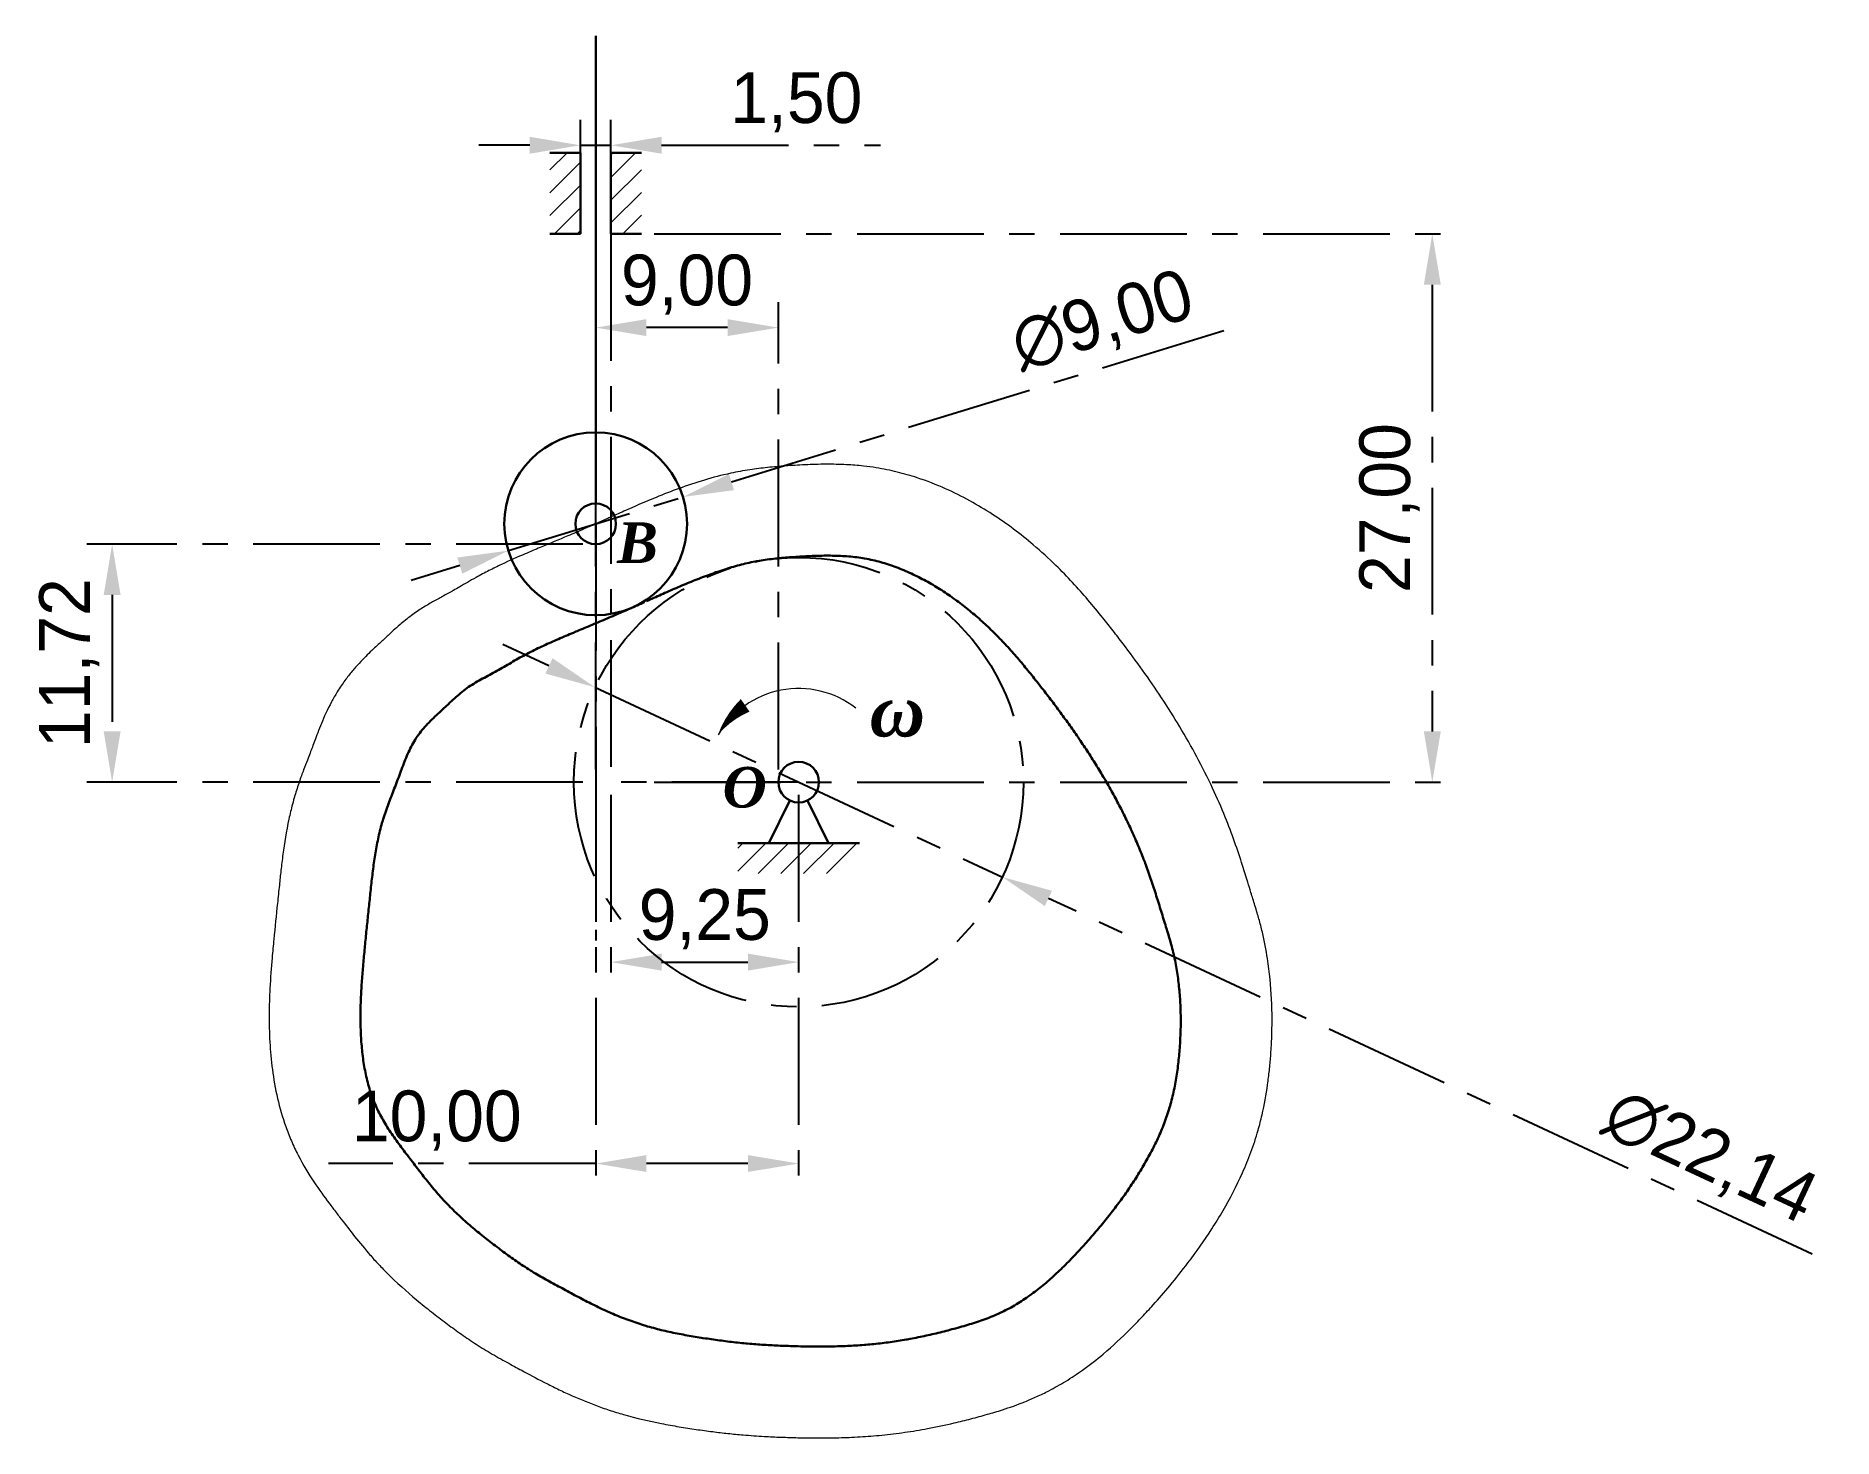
# Model space of a CAD drawing. Header units: millimetres. Extents: x 20.9 to 109.5, y 31.2 to 100.2.
import ezdxf

# ---------------------------------------------------------------- set-up
doc = ezdxf.new("R2010")
doc.units = ezdxf.units.MM
doc.header["$LTSCALE"] = 5
doc.linetypes.add('CENTER', pattern=[2, 1.25, -0.25, 0.25, -0.25])
doc.layers.add('btl', color=7, linetype='Continuous', lineweight=30)
doc.layers.add('ccenter', color=1, linetype='CENTER')
doc.styles.get("Standard").update_dxf_attribs({"font": 'greekc.shx'})
doc.styles.add('样式 1', font='timesbi.ttf')
doc.dimstyles.new('ISO-25', dxfattribs={"dimtxt": 2.5, "dimasz": 2.5, "dimexe": 1.25, "dimexo": 0.625, "dimtad": 1, "dimtxsty": 'Standard', "dimcen": 2.5, "dimadec": 0, "dimazin": 0, "dimtfac": 1, "dimtmove": 0, "dimatfit": 3, "dimfxl": 1, "dimarcsym": 0})

# ---------------------------------------------------------------- blocks, each defined once
blk = doc.blocks.new('*D1')
at = {"layer": 'ccenter', "color": 0, "lineweight": -2, "transparency": 16777216}
for p, q in [((48.5, 62.875), (48.5, 43.467)), ((58.5, 62.875), (58.5, 43.467)), ((48.5, 44.717), (35.345, 44.717)), ((56, 44.717), (51, 44.717))]:
    blk.add_line(p, q, dxfattribs=at)
at = {"layer": 'ccenter', "color": 0, "transparency": 16777216}
for points in [[(51, 45.134), (51, 44.301), (48.5, 44.717)], [(56, 45.134), (56, 44.301), (58.5, 44.717)]]:
    blk.add_solid(points, dxfattribs=at)
at = {"layer": 'Defpoints', "color": 0, "transparency": 16777216}
for p in [(48.5, 63.5), (58.5, 63.5), (48.5, 44.717)]:
    blk.add_point(p, dxfattribs=at)
at = {"layer": 'ccenter', "color": 0, "transparency": 16777216, "insert": (40.673, 46.831), "char_height": 2.5, "attachment_point": 5}
blk.add_mtext('10,00', dxfattribs=at)
blk = doc.blocks.new('*D2')
at = {"layer": 'ccenter', "color": 0, "lineweight": -2, "transparency": 16777216}
for p, q in [((48.5, 64.125), (48.5, 87.136)), ((57.5, 64.125), (57.5, 87.136)), ((55, 85.886), (51, 85.886))]:
    blk.add_line(p, q, dxfattribs=at)
at = {"layer": 'ccenter', "color": 0, "transparency": 16777216}
for points in [[(51, 86.303), (51, 85.47), (48.5, 85.886)], [(55, 86.303), (55, 85.47), (57.5, 85.886)]]:
    blk.add_solid(points, dxfattribs=at)
at = {"layer": 'Defpoints', "color": 0, "transparency": 16777216}
for p in [(48.5, 85.886), (48.5, 63.5), (57.5, 63.5)]:
    blk.add_point(p, dxfattribs=at)
at = {"layer": 'ccenter', "color": 0, "transparency": 16777216, "insert": (53, 87.999), "char_height": 2.5, "attachment_point": 5}
blk.add_mtext('9,00', dxfattribs=at)
blk = doc.blocks.new('*D3')
at = {"layer": 'ccenter', "color": 0, "lineweight": -2, "transparency": 16777216}
for p, q in [((47.75, 91.125), (47.75, 96.116)), ((49.25, 91.125), (49.25, 96.116)), ((45.25, 94.866), (42.75, 94.866)), ((47.75, 94.866), (49.25, 94.866)), ((51.75, 94.866), (62.524, 94.866))]:
    blk.add_line(p, q, dxfattribs=at)
at = {"layer": 'ccenter', "color": 0, "transparency": 16777216}
for points in [[(45.25, 95.283), (45.25, 94.45), (47.75, 94.866)], [(51.75, 95.283), (51.75, 94.45), (49.25, 94.866)]]:
    blk.add_solid(points, dxfattribs=at)
at = {"layer": 'Defpoints', "color": 0, "transparency": 16777216}
for p in [(49.25, 94.866), (47.75, 90.5), (49.25, 90.5)]:
    blk.add_point(p, dxfattribs=at)
at = {"layer": 'ccenter', "color": 0, "transparency": 16777216, "insert": (58.387, 96.979), "char_height": 2.5, "attachment_point": 5}
blk.add_mtext('1,50', dxfattribs=at)
blk = doc.blocks.new('*D4')
at = {"layer": 'ccenter', "color": 0, "lineweight": -2, "transparency": 16777216}
for p, q in [((47.875, 75.223), (23.43, 75.223)), ((24.68, 72.723), (24.68, 66)), ((47.875, 63.5), (23.43, 63.5))]:
    blk.add_line(p, q, dxfattribs=at)
at = {"layer": 'ccenter', "color": 0, "transparency": 16777216}
for points in [[(24.263, 72.723), (25.097, 72.723), (24.68, 75.223)], [(24.263, 66), (25.097, 66), (24.68, 63.5)]]:
    blk.add_solid(points, dxfattribs=at)
at = {"layer": 'Defpoints', "color": 0, "transparency": 16777216}
for p in [(48.5, 75.223), (24.68, 63.5), (48.5, 63.5)]:
    blk.add_point(p, dxfattribs=at)
at = {"layer": 'ccenter', "color": 0, "transparency": 16777216, "insert": (22.567, 69.361), "char_height": 2.5, "attachment_point": 5, "rotation": 90}
blk.add_mtext('11,72', dxfattribs=at)
blk = doc.blocks.new('*D5')
at = {"layer": 'ccenter', "color": 0, "lineweight": -2, "transparency": 16777216}
for p, q in [((51.375, 90.5), (90.965, 90.5)), ((89.715, 88), (89.715, 66)), ((51.375, 63.5), (90.965, 63.5))]:
    blk.add_line(p, q, dxfattribs=at)
at = {"layer": 'ccenter', "color": 0, "transparency": 16777216}
for points in [[(89.299, 88), (90.132, 88), (89.715, 90.5)], [(89.299, 66), (90.132, 66), (89.715, 63.5)]]:
    blk.add_solid(points, dxfattribs=at)
at = {"layer": 'Defpoints', "color": 0, "transparency": 16777216}
for p in [(50.75, 90.5), (50.75, 63.5), (89.715, 63.5)]:
    blk.add_point(p, dxfattribs=at)
at = {"layer": 'ccenter', "color": 0, "transparency": 16777216, "insert": (87.602, 77), "char_height": 2.5, "attachment_point": 5, "rotation": 90}
blk.add_mtext('27,00', dxfattribs=at)
blk = doc.blocks.new('*D6')
at = {"layer": 'ccenter', "color": 0, "lineweight": -2, "transparency": 16777216}
for p, q in [((49.25, 62.875), (49.25, 53.386)), ((58.5, 62.875), (58.5, 53.386)), ((51.75, 54.636), (56, 54.636))]:
    blk.add_line(p, q, dxfattribs=at)
at = {"layer": 'ccenter', "color": 0, "transparency": 16777216}
for points in [[(51.75, 55.053), (51.75, 54.219), (49.25, 54.636)], [(56, 55.053), (56, 54.219), (58.5, 54.636)]]:
    blk.add_solid(points, dxfattribs=at)
at = {"layer": 'Defpoints', "color": 0, "transparency": 16777216}
for p in [(49.25, 63.5), (58.5, 63.5), (58.5, 54.636)]:
    blk.add_point(p, dxfattribs=at)
at = {"layer": 'ccenter', "color": 0, "transparency": 16777216, "insert": (53.875, 56.749), "char_height": 2.5, "attachment_point": 5}
blk.add_mtext('9,25', dxfattribs=at)
blk = doc.blocks.new('*D7')
at = {"layer": 'ccenter', "color": 0, "lineweight": -2, "transparency": 16777216}
for p, q in [((79.438, 85.733), (55.191, 78.28)), ((44.199, 74.901), (52.801, 77.545)), ((41.809, 74.166), (39.419, 73.431))]:
    blk.add_line(p, q, dxfattribs=at)
at = {"layer": 'ccenter', "color": 0, "transparency": 16777216}
for points in [[(55.069, 78.678), (55.313, 77.881), (52.801, 77.545)], [(41.687, 74.564), (41.931, 73.768), (44.199, 74.901)]]:
    blk.add_solid(points, dxfattribs=at)
at = {"layer": 'Defpoints', "color": 0, "transparency": 16777216}
for p in [(52.801, 77.545), (44.199, 74.901)]:
    blk.add_point(p, dxfattribs=at)
at = {"layer": 'ccenter', "color": 0, "transparency": 16777216, "insert": (73.497, 86.117), "char_height": 2.5, "attachment_point": 5, "rotation": 17.0873}
blk.add_mtext('∅9,00', dxfattribs=at)
blk = doc.blocks.new('*D9')
at = {"layer": 'ccenter', "color": 0, "lineweight": -2, "transparency": 16777216}
for p, q in [((46.198, 69.227), (43.932, 70.282)), ((48.465, 68.172), (68.535, 58.828)), ((108.428, 40.258), (70.802, 57.773))]:
    blk.add_line(p, q, dxfattribs=at)
at = {"layer": 'ccenter', "color": 0, "transparency": 16777216}
for points in [[(46.374, 69.604), (46.022, 68.849), (48.465, 68.172)], [(70.978, 58.151), (70.626, 57.396), (68.535, 58.828)]]:
    blk.add_solid(points, dxfattribs=at)
at = {"layer": 'Defpoints', "color": 0, "transparency": 16777216}
for p in [(48.465, 68.172), (68.535, 58.828)]:
    blk.add_point(p, dxfattribs=at)
at = {"layer": 'ccenter', "color": 0, "transparency": 16777216, "insert": (103.357, 44.949), "char_height": 2.5, "attachment_point": 5, "rotation": 335.03737}
blk.add_mtext('∅22,14', dxfattribs=at)

msp = doc.modelspace()

# ---------------------------------------------------------------- linework, layer by layer
at = {"layer": 'btl'}
for p, q in [((48.5, 77.223), (48.5, 100.25)), ((47.75, 94.5), (46.25, 94.5)), ((47.75, 94.5), (47.75, 90.5)), ((49.25, 94.5), (49.25, 90.5)), ((49.25, 94.5), (50.75, 94.5)), ((47.75, 90.5), (46.25, 90.5)), ((49.25, 90.5), (50.75, 90.5)), ((58.06, 62.602), (57.032, 60.5)), ((58.94, 62.602), (59.968, 60.5)), ((55.5, 60.5), (61.5, 60.5))]:
    msp.add_line(p, q, dxfattribs=at)
at = {"layer": 'btl', "linetype": 'Continuous', "lineweight": 0}
for p, q in [((55.5, 60.245), (55.755, 60.5)), ((55.5, 59.123), (56.877, 60.5)), ((56.5, 59), (58, 60.5)), ((57.623, 59), (59.123, 60.5)), ((58.745, 59), (60.245, 60.5)), ((59.868, 59), (61.368, 60.5))]:
    msp.add_line(p, q, dxfattribs=at)
for points in [[(46.25, 93.651), (47.099, 94.5)], [(46.25, 92.529), (47.75, 94.029)], [(49.25, 94.406), (49.344, 94.5)], [(49.25, 93.284), (50.466, 94.5)], [(49.25, 92.161), (50.75, 93.661)], [(46.25, 91.406), (47.75, 92.906)], [(49.25, 91.039), (50.75, 92.539)], [(46.466, 90.5), (47.75, 91.784)], [(49.834, 90.5), (50.75, 91.416)], [(47.589, 90.5), (47.75, 90.661)]]:
    msp.add_lwpolyline(points, dxfattribs=at)
at = {"layer": 'btl'}
msp.add_lwpolyline([(50.998, 72.41), (51.09, 72.451), (51.181, 72.492), (51.273, 72.534), (51.364, 72.575), (51.456, 72.616), (51.547, 72.657), (51.639, 72.698), (51.731, 72.738), (51.822, 72.779), (51.914, 72.82), (52.006, 72.86), (52.098, 72.9), (52.19, 72.941), (52.282, 72.981), (52.374, 73.021), (52.466, 73.06), (52.558, 73.1), (52.65, 73.139), (52.743, 73.178), (52.835, 73.217), (52.928, 73.256), (53.02, 73.294), (53.113, 73.333), (53.206, 73.371), (53.299, 73.408), (53.392, 73.446), (53.486, 73.483), (53.579, 73.519), (53.673, 73.556), (53.767, 73.592), (53.86, 73.627), (53.955, 73.663), (54.058, 73.701), (54.143, 73.732), (54.238, 73.766), (54.333, 73.8), (54.427, 73.834), (54.523, 73.866), (54.618, 73.899), (54.713, 73.93), (54.809, 73.962), (54.905, 73.992), (55.001, 74.022), (55.097, 74.052), (55.193, 74.081), (55.29, 74.109), (55.386, 74.136), (55.483, 74.163), (55.58, 74.189), (55.677, 74.214), (55.775, 74.238), (55.872, 74.262), (55.97, 74.285), (56.068, 74.306), (56.166, 74.327), (56.264, 74.348), (56.363, 74.367), (56.439, 74.381), (56.56, 74.402), (56.659, 74.418), (56.758, 74.434), (56.857, 74.448), (56.956, 74.462), (57.056, 74.475), (57.155, 74.488), (57.255, 74.499), (57.355, 74.51), (57.455, 74.521), (57.555, 74.531), (57.655, 74.54), (57.755, 74.549), (57.855, 74.557), (57.955, 74.566), (58.055, 74.573), (58.156, 74.581), (58.207, 74.585), (58.356, 74.595), (58.456, 74.602), (58.556, 74.609), (58.657, 74.615), (58.757, 74.621), (58.857, 74.626), (58.957, 74.631), (59.058, 74.636), (59.158, 74.64), (59.258, 74.644), (59.358, 74.647), (59.459, 74.65), (59.559, 74.653), (59.659, 74.654), (59.76, 74.656), (59.86, 74.656), (59.96, 74.656), (60.061, 74.656), (60.161, 74.654), (60.247, 74.653), (60.362, 74.65), (60.462, 74.646), (60.563, 74.642), (60.663, 74.637), (60.763, 74.631), (60.863, 74.624), (60.964, 74.616), (61.064, 74.607), (61.164, 74.597), (61.263, 74.586), (61.363, 74.574), (61.463, 74.561), (61.562, 74.546), (61.661, 74.531), (61.743, 74.517), (61.859, 74.496), (61.957, 74.476), (62.055, 74.455), (62.153, 74.433), (62.251, 74.41), (62.349, 74.386), (62.446, 74.361), (62.543, 74.334), (62.64, 74.306), (62.736, 74.278), (62.832, 74.248), (62.928, 74.217), (63.023, 74.185), (63.119, 74.152), (63.213, 74.118), (63.308, 74.083), (63.402, 74.047), (63.496, 74.01), (63.589, 73.973), (63.682, 73.934), (63.775, 73.894), (63.867, 73.854), (63.959, 73.813), (64.055, 73.769), (64.142, 73.728), (64.233, 73.685), (64.323, 73.641), (64.413, 73.596), (64.503, 73.55), (64.592, 73.504), (64.681, 73.456), (64.769, 73.408), (64.857, 73.36), (64.944, 73.311), (65.032, 73.261), (65.118, 73.21), (65.205, 73.159), (65.291, 73.107), (65.376, 73.054), (65.461, 73.001), (65.546, 72.947), (65.63, 72.892), (65.714, 72.837), (65.798, 72.781), (65.881, 72.725), (65.964, 72.668), (66.046, 72.61), (66.128, 72.552), (66.231, 72.478), (66.291, 72.434), (66.372, 72.375), (66.452, 72.314), (66.532, 72.254), (66.612, 72.192), (66.691, 72.13), (66.769, 72.068), (66.848, 72.005), (66.926, 71.942), (67.003, 71.878), (67.08, 71.814), (67.157, 71.749), (67.234, 71.684), (67.31, 71.618), (67.385, 71.552), (67.46, 71.485), (67.535, 71.418), (67.609, 71.35), (67.683, 71.282), (67.757, 71.214), (67.83, 71.145), (67.903, 71.076), (67.975, 71.006), (68.047, 70.936), (68.119, 70.865), (68.19, 70.795), (68.261, 70.723), (68.339, 70.644), (68.401, 70.58), (68.471, 70.507), (68.54, 70.435), (68.609, 70.362), (68.677, 70.288), (68.745, 70.215), (68.813, 70.141), (68.88, 70.066), (68.948, 69.992), (69.014, 69.917), (69.081, 69.842), (69.147, 69.766), (69.213, 69.691), (69.278, 69.615), (69.344, 69.538), (69.409, 69.462), (69.473, 69.385), (69.538, 69.308), (69.602, 69.231), (69.666, 69.154), (69.73, 69.076), (69.794, 68.999), (69.857, 68.921), (69.92, 68.843), (69.983, 68.764), (70.046, 68.686), (70.109, 68.608), (70.171, 68.529), (70.234, 68.45), (70.296, 68.371), (70.379, 68.265), (70.42, 68.213), (70.482, 68.134), (70.543, 68.055), (70.605, 67.976), (70.666, 67.896), (70.728, 67.817), (70.789, 67.737), (70.85, 67.657), (70.911, 67.577), (70.971, 67.497), (71.032, 67.417), (71.092, 67.337), (71.152, 67.257), (71.213, 67.176), (71.273, 67.096), (71.332, 67.015), (71.392, 66.935), (71.451, 66.854), (71.511, 66.773), (71.57, 66.692), (71.629, 66.61), (71.687, 66.529), (71.746, 66.447), (71.804, 66.366), (71.862, 66.284), (71.92, 66.202), (71.978, 66.12), (72.036, 66.038), (72.093, 65.956), (72.15, 65.873), (72.207, 65.791), (72.264, 65.708), (72.321, 65.625), (72.377, 65.542), (72.433, 65.459), (72.489, 65.375), (72.545, 65.292), (72.601, 65.208), (72.656, 65.125), (72.711, 65.041), (72.766, 64.957), (72.82, 64.872), (72.875, 64.788), (72.929, 64.703), (72.983, 64.619), (73.037, 64.534), (73.09, 64.449), (73.167, 64.324), (73.196, 64.278), (73.249, 64.192), (73.301, 64.107), (73.353, 64.021), (73.405, 63.935), (73.457, 63.848), (73.508, 63.762), (73.559, 63.675), (73.61, 63.589), (73.661, 63.502), (73.711, 63.414), (73.761, 63.327), (73.811, 63.24), (73.86, 63.152), (73.909, 63.064), (73.958, 62.976), (74.006, 62.888), (74.055, 62.8), (74.103, 62.712), (74.15, 62.623), (74.198, 62.534), (74.245, 62.445), (74.291, 62.356), (74.338, 62.267), (74.384, 62.178), (74.429, 62.088), (74.475, 61.999), (74.52, 61.909), (74.565, 61.819), (74.609, 61.728), (74.653, 61.638), (74.697, 61.548), (74.74, 61.457), (74.783, 61.366), (74.826, 61.275), (74.868, 61.184), (74.91, 61.093), (74.952, 61.001), (74.993, 60.91), (75.034, 60.818), (75.074, 60.726), (75.115, 60.634), (75.154, 60.542), (75.194, 60.45), (75.233, 60.357), (75.271, 60.264), (75.31, 60.172), (75.348, 60.079), (75.385, 59.985), (75.422, 59.892), (75.459, 59.799), (75.495, 59.705), (75.548, 59.568), (75.566, 59.518), (75.601, 59.424), (75.636, 59.33), (75.67, 59.235), (75.704, 59.141), (75.738, 59.046), (75.771, 58.952), (75.804, 58.857), (75.837, 58.762), (75.869, 58.667), (75.901, 58.572), (75.933, 58.477), (75.965, 58.382), (75.996, 58.287), (76.027, 58.191), (76.058, 58.096), (76.089, 58), (76.119, 57.904), (76.15, 57.809), (76.18, 57.713), (76.21, 57.617), (76.24, 57.522), (76.27, 57.426), (76.299, 57.33), (76.329, 57.234), (76.359, 57.138), (76.388, 57.042), (76.418, 56.946), (76.447, 56.85), (76.477, 56.754), (76.506, 56.658), (76.536, 56.562), (76.565, 56.466), (76.595, 56.37), (76.636, 56.238), (76.654, 56.179), (76.684, 56.083), (76.713, 55.987), (76.742, 55.891), (76.771, 55.795), (76.8, 55.699), (76.84, 55.558), (76.854, 55.505), (76.88, 55.409), (76.906, 55.311), (76.93, 55.214), (76.953, 55.116), (76.976, 55.019), (76.998, 54.921), (77.019, 54.822), (77.04, 54.724), (77.059, 54.626), (77.078, 54.527), (77.096, 54.428), (77.113, 54.329), (77.13, 54.23), (77.145, 54.131), (77.16, 54.031), (77.175, 53.932), (77.188, 53.832), (77.201, 53.732), (77.214, 53.633), (77.225, 53.533), (77.236, 53.433), (77.248, 53.316), (77.256, 53.233), (77.264, 53.133), (77.273, 53.033), (77.28, 52.932), (77.287, 52.832), (77.293, 52.732), (77.299, 52.632), (77.304, 52.532), (77.308, 52.431), (77.312, 52.331), (77.315, 52.231), (77.318, 52.13), (77.32, 52.03), (77.321, 51.929), (77.322, 51.829), (77.322, 51.729), (77.321, 51.628), (77.32, 51.528), (77.319, 51.427), (77.317, 51.327), (77.314, 51.226), (77.311, 51.126), (77.307, 51.026), (77.302, 50.925), (77.297, 50.825), (77.292, 50.724), (77.286, 50.624), (77.279, 50.523), (77.272, 50.423), (77.264, 50.323), (77.256, 50.222), (77.248, 50.122), (77.238, 50.022), (77.229, 49.922), (77.219, 49.821), (77.208, 49.721), (77.196, 49.621), (77.184, 49.521), (77.172, 49.421), (77.159, 49.322), (77.145, 49.222), (77.13, 49.122), (77.115, 49.023), (77.099, 48.924), (77.083, 48.824), (77.065, 48.725), (77.047, 48.626), (77.029, 48.528), (77.009, 48.429), (76.989, 48.331), (76.967, 48.233), (76.945, 48.135), (76.923, 48.037), (76.899, 47.94), (76.874, 47.842), (76.849, 47.746), (76.822, 47.649), (76.795, 47.552), (76.772, 47.472), (76.738, 47.36), (76.708, 47.265), (76.676, 47.169), (76.644, 47.074), (76.612, 46.98), (76.578, 46.885), (76.543, 46.791), (76.508, 46.697), (76.471, 46.604), (76.434, 46.51), (76.396, 46.417), (76.358, 46.324), (76.318, 46.232), (76.278, 46.14), (76.237, 46.048), (76.195, 45.957), (76.153, 45.865), (76.109, 45.774), (76.066, 45.684), (76.021, 45.593), (75.976, 45.503), (75.93, 45.413), (75.884, 45.324), (75.837, 45.234), (75.789, 45.146), (75.741, 45.057), (75.692, 44.969), (75.642, 44.881), (75.592, 44.793), (75.542, 44.705), (75.491, 44.618), (75.44, 44.531), (75.388, 44.445), (75.335, 44.358), (75.282, 44.272), (75.229, 44.187), (75.175, 44.101), (75.121, 44.016), (75.072, 43.939), (75.012, 43.847), (74.957, 43.763), (74.901, 43.679), (74.845, 43.595), (74.789, 43.512), (74.732, 43.429), (74.675, 43.346), (74.617, 43.264), (74.56, 43.181), (74.501, 43.099), (74.443, 43.018), (74.384, 42.936), (74.325, 42.855), (74.265, 42.774), (74.205, 42.694), (74.145, 42.614), (74.085, 42.533), (74.024, 42.454), (73.963, 42.374), (73.901, 42.295), (73.84, 42.216), (73.777, 42.137), (73.715, 42.058), (73.652, 41.98), (73.589, 41.902), (73.526, 41.824), (73.462, 41.746), (73.398, 41.669), (73.334, 41.592), (73.27, 41.515), (73.205, 41.438), (73.14, 41.362), (73.075, 41.285), (73.009, 41.209), (72.943, 41.133), (72.877, 41.058), (72.811, 40.982), (72.744, 40.907), (72.677, 40.832), (72.61, 40.757), (72.543, 40.683), (72.475, 40.608), (72.407, 40.534), (72.351, 40.473), (72.271, 40.386), (72.202, 40.313), (72.133, 40.239), (72.064, 40.166), (71.995, 40.093), (71.925, 40.02), (71.855, 39.948), (71.785, 39.876), (71.714, 39.804), (71.643, 39.733), (71.572, 39.662), (71.5, 39.591), (71.428, 39.521), (71.356, 39.451), (71.283, 39.382), (71.21, 39.313), (71.136, 39.245), (71.062, 39.177), (70.988, 39.109), (70.913, 39.042), (70.838, 38.976), (70.762, 38.91), (70.686, 38.844), (70.609, 38.78), (70.532, 38.715), (70.454, 38.652), (70.376, 38.589), (70.297, 38.527), (70.218, 38.465), (70.138, 38.404), (70.058, 38.344), (69.977, 38.284), (69.903, 38.231), (69.814, 38.168), (69.731, 38.11), (69.648, 38.054), (69.564, 37.998), (69.48, 37.943), (69.395, 37.889), (69.31, 37.836), (69.224, 37.784), (69.138, 37.733), (69.05, 37.683), (68.963, 37.634), (68.875, 37.585), (68.786, 37.538), (68.697, 37.492), (68.607, 37.447), (68.543, 37.416), (68.427, 37.36), (68.335, 37.318), (68.244, 37.278), (68.152, 37.238), (68.059, 37.199), (67.966, 37.162), (67.873, 37.125), (67.779, 37.089), (67.685, 37.054), (67.591, 37.019), (67.496, 36.986), (67.401, 36.953), (67.306, 36.921), (67.211, 36.889), (67.115, 36.859), (67.019, 36.828), (66.923, 36.799), (66.826, 36.77), (66.73, 36.741), (66.633, 36.713), (66.536, 36.685), (66.439, 36.658), (66.343, 36.631), (66.231, 36.6), (66.148, 36.578), (66.051, 36.552), (65.954, 36.526), (65.857, 36.5), (65.76, 36.475), (65.662, 36.45), (65.565, 36.426), (65.467, 36.402), (65.37, 36.378), (65.272, 36.354), (65.175, 36.331), (65.077, 36.308), (64.979, 36.286), (64.881, 36.264), (64.783, 36.242), (64.685, 36.221), (64.587, 36.2), (64.489, 36.179), (64.391, 36.159), (64.293, 36.14), (64.194, 36.12), (64.096, 36.101), (63.997, 36.083), (63.851, 36.056), (63.8, 36.047), (63.701, 36.03), (63.602, 36.014), (63.503, 35.997), (63.404, 35.982), (63.305, 35.966), (63.205, 35.951), (63.106, 35.937), (63.007, 35.923), (62.907, 35.909), (62.808, 35.896), (62.708, 35.884), (62.608, 35.871), (62.509, 35.86), (62.409, 35.848), (62.309, 35.838), (62.209, 35.827), (62.109, 35.817), (62.009, 35.808), (61.909, 35.799), (61.809, 35.79), (61.743, 35.785), (61.609, 35.774), (61.509, 35.767), (61.409, 35.76), (61.309, 35.754), (61.209, 35.748), (61.109, 35.743), (61.008, 35.737), (60.908, 35.733), (60.808, 35.728), (60.708, 35.724), (60.607, 35.721), (60.507, 35.718), (60.407, 35.715), (60.306, 35.712), (60.206, 35.71), (60.106, 35.708), (60.005, 35.707), (59.905, 35.705), (59.805, 35.704), (59.704, 35.704), (59.604, 35.703), (59.503, 35.703), (59.403, 35.704), (59.302, 35.704), (59.202, 35.705), (59.102, 35.706), (59.001, 35.707), (58.901, 35.708), (58.8, 35.71), (58.7, 35.712), (58.6, 35.714), (58.479, 35.717), (58.399, 35.719), (58.298, 35.721), (58.198, 35.724), (58.098, 35.727), (57.997, 35.731), (57.897, 35.734), (57.797, 35.738), (57.696, 35.742), (57.596, 35.746), (57.496, 35.75), (57.396, 35.755), (57.295, 35.76), (57.195, 35.765), (57.095, 35.77), (56.995, 35.776), (56.895, 35.782), (56.794, 35.788), (56.694, 35.795), (56.594, 35.802), (56.494, 35.809), (56.394, 35.817), (56.294, 35.824), (56.194, 35.832), (56.094, 35.841), (55.963, 35.853), (55.894, 35.859), (55.795, 35.868), (55.695, 35.878), (55.595, 35.888), (55.495, 35.899), (55.396, 35.91), (55.296, 35.921), (55.196, 35.932), (55.097, 35.944), (54.997, 35.956), (54.897, 35.968), (54.798, 35.981), (54.698, 35.994), (54.599, 36.007), (54.499, 36.02), (54.4, 36.034), (54.301, 36.048), (54.201, 36.062), (54.102, 36.077), (54.002, 36.092), (53.903, 36.107), (53.786, 36.124), (53.705, 36.137), (53.605, 36.153), (53.506, 36.169), (53.407, 36.185), (53.308, 36.201), (53.209, 36.218), (53.11, 36.235), (53.011, 36.253), (52.912, 36.271), (52.813, 36.289), (52.714, 36.307), (52.615, 36.326), (52.517, 36.346), (52.418, 36.366), (52.32, 36.386), (52.222, 36.407), (52.124, 36.428), (52.026, 36.45), (51.928, 36.472), (51.83, 36.495), (51.733, 36.518), (51.635, 36.542), (51.538, 36.567), (51.441, 36.592), (51.344, 36.618), (51.247, 36.644), (51.15, 36.672), (51.054, 36.699), (50.93, 36.736), (50.862, 36.757), (50.766, 36.787), (50.67, 36.817), (50.575, 36.849), (50.48, 36.881), (50.385, 36.913), (50.29, 36.946), (50.196, 36.98), (50.101, 37.015), (50.007, 37.05), (49.913, 37.086), (49.82, 37.122), (49.726, 37.159), (49.633, 37.197), (49.54, 37.235), (49.447, 37.273), (49.355, 37.313), (49.263, 37.352), (49.171, 37.393), (49.079, 37.434), (48.987, 37.475), (48.896, 37.517), (48.822, 37.551), (48.714, 37.602), (48.624, 37.646), (48.534, 37.689), (48.444, 37.734), (48.354, 37.778), (48.264, 37.823), (48.175, 37.868), (48.085, 37.914), (47.996, 37.96), (47.907, 38.006), (47.818, 38.053), (47.729, 38.099), (47.641, 38.146), (47.552, 38.193), (47.463, 38.24), (47.375, 38.288), (47.286, 38.335), (47.198, 38.383), (47.11, 38.431), (47.021, 38.478), (46.933, 38.526), (46.85, 38.571), (46.756, 38.621), (46.668, 38.669), (46.58, 38.717), (46.491, 38.765), (46.403, 38.813), (46.315, 38.861), (46.227, 38.909), (46.139, 38.958), (46.051, 39.006), (45.964, 39.055), (45.876, 39.105), (45.789, 39.154), (45.702, 39.205), (45.616, 39.255), (45.529, 39.306), (45.443, 39.358), (45.358, 39.41), (45.286, 39.454), (45.188, 39.516), (45.103, 39.569), (45.019, 39.624), (44.935, 39.679), (44.851, 39.734), (44.768, 39.79), (44.685, 39.846), (44.602, 39.903), (44.52, 39.96), (44.438, 40.018), (44.356, 40.076), (44.274, 40.134), (44.193, 40.193), (44.112, 40.252), (44.031, 40.312), (43.95, 40.371), (43.869, 40.431), (43.788, 40.491), (43.722, 40.541), (43.628, 40.612), (43.547, 40.673), (43.467, 40.734), (43.388, 40.796), (43.308, 40.857), (43.228, 40.919), (43.149, 40.981), (43.07, 41.044), (42.991, 41.106), (42.912, 41.169), (42.834, 41.232), (42.756, 41.296), (42.678, 41.36), (42.601, 41.424), (42.523, 41.488), (42.447, 41.553), (42.37, 41.618), (42.294, 41.684), (42.218, 41.75), (42.142, 41.816), (42.067, 41.883), (41.992, 41.95), (41.918, 42.017), (41.844, 42.085), (41.771, 42.153), (41.697, 42.222), (41.625, 42.291), (41.553, 42.361), (41.481, 42.431), (41.41, 42.501), (41.339, 42.572), (41.269, 42.643), (41.199, 42.715), (41.13, 42.787), (41.07, 42.852), (40.994, 42.934), (40.926, 43.007), (40.859, 43.082), (40.793, 43.156), (40.727, 43.232), (40.661, 43.307), (40.596, 43.383), (40.532, 43.46), (40.467, 43.536), (40.403, 43.613), (40.34, 43.691), (40.277, 43.768), (40.214, 43.846), (40.151, 43.925), (40.089, 44.003), (40.026, 44.082), (39.964, 44.161), (39.903, 44.24), (39.841, 44.32), (39.779, 44.4), (39.718, 44.479), (39.657, 44.559), (39.596, 44.639), (39.535, 44.72), (39.473, 44.8), (39.412, 44.88), (39.351, 44.961), (39.302, 45.026), (39.229, 45.122), (39.168, 45.202), (39.107, 45.283), (39.046, 45.363), (38.985, 45.444), (38.925, 45.525), (38.864, 45.606), (38.804, 45.688), (38.745, 45.769), (38.685, 45.851), (38.627, 45.933), (38.568, 46.016), (38.511, 46.098), (38.453, 46.181), (38.397, 46.264), (38.341, 46.348), (38.286, 46.432), (38.232, 46.516), (38.179, 46.601), (38.126, 46.687), (38.075, 46.772), (38.024, 46.859), (37.975, 46.945), (37.927, 47.033), (37.879, 47.121), (37.833, 47.209), (37.789, 47.298), (37.738, 47.404), (37.703, 47.478), (37.663, 47.569), (37.623, 47.661), (37.585, 47.753), (37.548, 47.846), (37.513, 47.939), (37.479, 48.033), (37.446, 48.127), (37.414, 48.222), (37.383, 48.318), (37.354, 48.413), (37.325, 48.51), (37.298, 48.606), (37.272, 48.704), (37.247, 48.801), (37.223, 48.899), (37.2, 48.997), (37.179, 49.096), (37.158, 49.195), (37.138, 49.294), (37.119, 49.394), (37.102, 49.494), (37.085, 49.594), (37.069, 49.694), (37.054, 49.795), (37.04, 49.895), (37.026, 49.996), (37.014, 50.097), (37.002, 50.199), (36.992, 50.3), (36.982, 50.401), (36.973, 50.503), (36.964, 50.605), (36.956, 50.706), (36.949, 50.808), (36.943, 50.91), (36.937, 51.011), (36.933, 51.113), (36.928, 51.215), (36.925, 51.316), (36.922, 51.413), (36.919, 51.519), (36.917, 51.62), (36.916, 51.721), (36.915, 51.823), (36.914, 51.924), (36.915, 52.025), (36.915, 52.125), (36.917, 52.226), (36.918, 52.327), (36.92, 52.428), (36.923, 52.528), (36.926, 52.629), (36.93, 52.729), (36.933, 52.83), (36.938, 52.93), (36.942, 53.03), (36.947, 53.13), (36.953, 53.23), (36.958, 53.331), (36.964, 53.431), (36.971, 53.531), (36.977, 53.631), (36.984, 53.73), (36.991, 53.83), (36.999, 53.93), (37.007, 54.03), (37.014, 54.13), (37.023, 54.23), (37.031, 54.329), (37.04, 54.429), (37.048, 54.529), (37.057, 54.628), (37.066, 54.728), (37.075, 54.828), (37.085, 54.927), (37.094, 55.027), (37.104, 55.126), (37.113, 55.226), (37.126, 55.355), (37.132, 55.425), (37.142, 55.525), (37.152, 55.624), (37.162, 55.724), (37.172, 55.824), (37.182, 55.923), (37.192, 56.023), (37.202, 56.123), (37.212, 56.222), (37.222, 56.322), (37.232, 56.422), (37.242, 56.521), (37.253, 56.621), (37.263, 56.721), (37.273, 56.821), (37.283, 56.92), (37.294, 57.02), (37.304, 57.12), (37.315, 57.22), (37.325, 57.32), (37.336, 57.42), (37.346, 57.52), (37.357, 57.62), (37.367, 57.72), (37.378, 57.82), (37.389, 57.92), (37.398, 58.005), (37.41, 58.121), (37.421, 58.221), (37.431, 58.321), (37.442, 58.422), (37.453, 58.522), (37.465, 58.622), (37.476, 58.723), (37.488, 58.823), (37.499, 58.923), (37.512, 59.023), (37.524, 59.124), (37.537, 59.224), (37.55, 59.324), (37.563, 59.424), (37.577, 59.523), (37.591, 59.623), (37.606, 59.723), (37.621, 59.822), (37.636, 59.922), (37.652, 60.021), (37.669, 60.12), (37.686, 60.219), (37.704, 60.318), (37.723, 60.416), (37.742, 60.515), (37.762, 60.613), (37.782, 60.711), (37.803, 60.809), (37.825, 60.906), (37.848, 61.004), (37.872, 61.101), (37.896, 61.198), (37.921, 61.294), (37.947, 61.39), (37.974, 61.486), (38.01, 61.606), (38.031, 61.678), (38.061, 61.773), (38.092, 61.868), (38.124, 61.962), (38.156, 62.057), (38.189, 62.151), (38.222, 62.245), (38.257, 62.339), (38.291, 62.433), (38.326, 62.527), (38.362, 62.62), (38.398, 62.714), (38.434, 62.808), (38.47, 62.901), (38.507, 62.995), (38.543, 63.089), (38.58, 63.183), (38.617, 63.277), (38.653, 63.371), (38.689, 63.465), (38.726, 63.56), (38.758, 63.645), (38.797, 63.75), (38.833, 63.845), (38.868, 63.94), (38.903, 64.036), (38.939, 64.131), (38.974, 64.226), (39.01, 64.321), (39.046, 64.416), (39.083, 64.51), (39.121, 64.604), (39.159, 64.698), (39.198, 64.791), (39.238, 64.883), (39.279, 64.975), (39.322, 65.066), (39.365, 65.156), (39.41, 65.245), (39.456, 65.333), (39.504, 65.42), (39.554, 65.506), (39.605, 65.591), (39.658, 65.675), (39.71, 65.751), (39.771, 65.838), (39.83, 65.917), (39.891, 65.995), (39.954, 66.072), (40.018, 66.148), (40.084, 66.223), (40.151, 66.297), (40.22, 66.37), (40.29, 66.443), (40.36, 66.514), (40.432, 66.585), (40.504, 66.656), (40.577, 66.726), (40.651, 66.796), (40.725, 66.865), (40.799, 66.934), (40.874, 67.003), (40.949, 67.071), (41.023, 67.14), (41.098, 67.209), (41.138, 67.246), (41.246, 67.347), (41.32, 67.416), (41.394, 67.485), (41.468, 67.553), (41.542, 67.621), (41.617, 67.689), (41.692, 67.755), (41.768, 67.821), (41.844, 67.886), (41.921, 67.949), (41.999, 68.011), (42.079, 68.071), (42.158, 68.129), (42.241, 68.187), (42.324, 68.243), (42.408, 68.296), (42.493, 68.349), (42.579, 68.4), (42.666, 68.451), (42.753, 68.5), (42.841, 68.549), (42.93, 68.597), (43.018, 68.645), (43.107, 68.692), (43.196, 68.74), (43.285, 68.787), (43.374, 68.835), (43.45, 68.877), (43.55, 68.932), (43.638, 68.981), (43.725, 69.031), (43.813, 69.081), (43.9, 69.131), (43.986, 69.182), (44.073, 69.232), (44.16, 69.283), (44.247, 69.333), (44.333, 69.384), (44.42, 69.434), (44.507, 69.484), (44.594, 69.534), (44.681, 69.583), (44.768, 69.632), (44.878, 69.692), (44.944, 69.728), (45.032, 69.775), (45.121, 69.822), (45.21, 69.868), (45.299, 69.914), (45.389, 69.959), (45.478, 70.003), (45.568, 70.047), (45.659, 70.091), (45.749, 70.134), (45.84, 70.177), (45.931, 70.22), (46.022, 70.262), (46.113, 70.304), (46.205, 70.345), (46.296, 70.386), (46.388, 70.427), (46.48, 70.467), (46.572, 70.508), (46.664, 70.548), (46.757, 70.588), (46.849, 70.627), (46.941, 70.667), (47.034, 70.706), (47.126, 70.745), (47.219, 70.785), (47.312, 70.824), (47.404, 70.862), (47.53, 70.915), (47.59, 70.94), (47.682, 70.979), (47.775, 71.018), (47.867, 71.057), (47.96, 71.095), (48.053, 71.134), (48.145, 71.173), (48.238, 71.212), (48.33, 71.251), (48.423, 71.29), (48.515, 71.328), (48.608, 71.367), (48.7, 71.406), (48.792, 71.445), (48.885, 71.485), (48.977, 71.524), (49.069, 71.563), (49.162, 71.602), (49.254, 71.642), (49.346, 71.681), (49.438, 71.721), (49.53, 71.761), (49.622, 71.801), (49.714, 71.841), (49.774, 71.867), (49.898, 71.921), (49.99, 71.961), (50.082, 72.002), (50.174, 72.042), (50.265, 72.083), (50.357, 72.124), (50.449, 72.164), (50.54, 72.205), (50.632, 72.246), (50.724, 72.287), (50.815, 72.328), (50.907, 72.369)], dxfattribs=at)
msp.add_lwpolyline([(54.527, 65.838, 0, 0.75, -0.107999), (55.865, 67.282, 0, 0, -0.498284), (55.865, 67.282, 0, 0, 1)], format="xyseb", dxfattribs=at)
for centre, radius in [((48.5, 76.223), 4.5), ((48.5, 76.223), 1), ((58.5, 63.5), 1)]:
    msp.add_circle(centre, radius, dxfattribs=at)
at = {"layer": 'btl', "lineweight": 0}
msp.add_arc((58.5, 63.5), 4.61, 52.30576, 149.52594, dxfattribs=at)
at = {"layer": 'btl', "color": 1, "lineweight": 0}
msp.add_open_spline([(49.156, 76.516), (49.396, 76.624), (49.642, 76.734), (50.397, 77.07), (50.924, 77.3), (51.844, 77.675), (52.222, 77.822), (53.009, 78.108), (53.423, 78.248), (54.271, 78.502), (54.704, 78.616), (55.463, 78.779), (55.785, 78.838), (56.392, 78.93), (56.683, 78.965), (57.272, 79.026), (57.566, 79.05), (58, 79.082), (58.157, 79.092), (58.482, 79.113), (58.648, 79.122), (59.155, 79.145), (59.506, 79.156), (60.189, 79.157), (60.515, 79.15), (61.13, 79.118), (61.411, 79.097), (61.903, 79.043), (62.109, 79.016), (62.494, 78.955), (62.671, 78.923), (63.017, 78.853), (63.187, 78.814), (63.692, 78.69), (64.018, 78.595), (64.824, 78.33), (65.29, 78.147), (66.149, 77.764), (66.545, 77.566), (67.315, 77.145), (67.687, 76.922), (68.765, 76.223), (69.432, 75.72), (70.446, 74.86), (70.816, 74.522), (71.456, 73.897), (71.732, 73.613), (72.256, 73.046), (72.507, 72.764), (73.005, 72.18), (73.252, 71.88), (73.661, 71.372), (73.827, 71.162), (74.153, 70.744), (74.316, 70.533), (74.803, 69.894), (75.124, 69.459), (76.076, 68.128), (76.693, 67.202), (77.856, 65.262), (78.402, 64.252), (79.112, 62.732), (79.32, 62.257), (79.679, 61.371), (79.834, 60.96), (80.117, 60.162), (80.246, 59.773), (80.457, 59.115), (80.542, 58.841), (80.678, 58.402), (80.73, 58.233), (80.847, 57.851), (80.908, 57.655), (81.013, 57.316), (81.05, 57.193), (81.118, 56.966), (81.147, 56.867), (81.237, 56.543), (81.292, 56.324), (81.445, 55.67), (81.528, 55.237), (81.699, 54.13), (81.763, 53.466), (81.829, 52.15), (81.829, 51.499), (81.792, 50.569), (81.775, 50.283), (81.735, 49.769), (81.714, 49.54), (81.664, 49.073), (81.635, 48.835), (81.532, 48.112), (81.444, 47.617), (81.27, 46.86), (81.205, 46.608), (81.081, 46.171), (81.024, 45.987), (80.907, 45.627), (80.845, 45.45), (80.652, 44.927), (80.513, 44.588), (80.074, 43.604), (79.75, 42.988), (79.23, 42.097), (79.045, 41.796), (78.481, 40.923), (78.087, 40.364), (77.387, 39.441), (77.088, 39.066), (76.513, 38.378), (76.239, 38.063), (75.783, 37.556), (75.604, 37.361), (75.229, 36.963), (75.035, 36.761), (74.425, 36.151), (73.986, 35.738), (73.183, 35.065), (72.844, 34.8), (72.215, 34.353), (71.936, 34.167), (71.381, 33.828), (71.109, 33.674), (70.631, 33.426), (70.429, 33.327), (70.033, 33.147), (69.838, 33.064), (69.262, 32.833), (68.892, 32.703), (68.283, 32.507), (68.037, 32.434), (67.66, 32.326), (67.523, 32.288), (67.255, 32.215), (67.12, 32.179), (66.713, 32.073), (66.438, 32.005), (65.732, 31.84), (65.295, 31.747), (64.479, 31.595), (64.103, 31.534), (63.352, 31.426), (62.974, 31.381), (62.238, 31.308), (61.877, 31.28), (61.169, 31.238), (60.819, 31.224), (59.784, 31.197), (59.114, 31.201), (58.19, 31.222), (57.918, 31.23), (57.364, 31.251), (57.085, 31.264), (56.463, 31.299), (56.119, 31.323), (55.518, 31.374), (55.264, 31.398), (54.761, 31.452), (54.511, 31.481), (53.991, 31.547), (53.721, 31.585), (53.173, 31.665), (52.898, 31.708), (52.327, 31.803), (52.035, 31.855), (51.139, 32.03), (50.516, 32.172), (49.639, 32.424), (49.403, 32.496), (48.941, 32.649), (48.714, 32.729), (48.041, 32.98), (47.606, 33.161), (46.965, 33.451), (46.75, 33.552), (46.336, 33.755), (46.136, 33.856), (45.555, 34.156), (45.195, 34.35), (44.738, 34.597), (44.622, 34.659), (44.379, 34.791), (44.253, 34.859), (43.863, 35.073), (43.587, 35.227), (43.045, 35.547), (42.777, 35.713), (42.276, 36.04), (42.036, 36.205), (41.568, 36.536), (41.34, 36.703), (41.002, 36.956), (40.885, 37.044), (40.648, 37.225), (40.529, 37.317), (40.168, 37.6), (39.926, 37.795), (39.192, 38.407), (38.698, 38.849), (38.055, 39.492), (37.9, 39.652), (37.596, 39.979), (37.451, 40.141), (37.032, 40.623), (36.776, 40.937), (36.306, 41.532), (36.091, 41.813), (35.831, 42.155), (35.775, 42.229), (35.61, 42.447), (35.492, 42.601), (35.136, 43.077), (34.883, 43.423), (34.361, 44.206), (34.093, 44.643), (33.724, 45.36), (33.612, 45.598), (33.409, 46.069), (33.318, 46.303), (33.068, 47.004), (32.936, 47.466), (32.604, 48.893), (32.497, 49.824), (32.422, 51.167), (32.413, 51.618), (32.417, 52.5), (32.431, 52.928), (32.479, 53.863), (32.517, 54.362), (32.586, 55.156), (32.615, 55.461), (32.701, 56.353), (32.761, 56.943), (32.854, 57.832), (32.886, 58.131), (32.942, 58.665), (32.968, 58.907), (33.025, 59.413), (33.057, 59.676), (33.165, 60.492), (33.257, 61.072), (33.44, 61.923), (33.498, 62.168), (33.6, 62.555), (33.639, 62.694), (33.715, 62.952), (33.751, 63.069), (33.823, 63.293), (33.86, 63.402), (33.969, 63.718), (34.041, 63.916), (34.176, 64.274), (34.239, 64.436), (34.344, 64.706), (34.388, 64.818), (34.512, 65.137), (34.577, 65.311), (34.751, 65.783), (34.855, 66.064), (35.119, 66.705), (35.279, 67.066), (35.575, 67.617), (35.668, 67.78), (35.833, 68.047), (35.898, 68.148), (36.026, 68.337), (36.086, 68.422), (36.206, 68.586), (36.265, 68.664), (36.444, 68.892), (36.561, 69.032), (36.907, 69.424), (37.125, 69.646), (37.521, 70.032), (37.699, 70.196), (37.907, 70.387), (37.959, 70.435), (38.055, 70.525), (38.098, 70.564), (38.252, 70.708), (38.377, 70.826), (38.627, 71.053), (38.739, 71.152), (39.026, 71.397), (39.21, 71.547), (39.511, 71.77), (39.609, 71.84), (39.796, 71.967), (39.887, 72.026), (40.15, 72.193), (40.313, 72.289), (40.648, 72.48), (40.812, 72.568), (41.052, 72.697), (41.14, 72.743), (41.264, 72.81), (41.305, 72.832), (41.394, 72.882), (41.441, 72.909), (41.588, 72.993), (41.695, 73.054), (42.04, 73.256), (42.305, 73.412), (42.714, 73.638), (42.822, 73.697), (43.034, 73.809), (43.14, 73.864), (43.453, 74.023), (43.659, 74.124), (44.267, 74.411), (44.658, 74.584), (45.284, 74.853), (45.527, 74.955), (46.232, 75.251), (46.689, 75.441), (47.394, 75.74), (47.65, 75.85), (48.087, 76.04), (48.273, 76.122), (48.654, 76.291), (48.847, 76.377), (49.081, 76.482), (49.118, 76.499), (49.156, 76.516)], degree=3, knots=[0.006287, 0.006287, 0.006287, 0.006287, 1.587442, 1.587442, 4.749752, 4.749752, 6.84188, 6.84188, 8.934008, 8.934008, 10.910356, 10.910356, 12.246423, 12.246423, 13.58249, 13.58249, 15.083565, 15.083565, 15.937851, 15.937851, 16.792137, 16.792137, 18.500708, 18.500708, 19.989565, 19.989565, 21.164064, 21.164064, 21.984167, 21.984167, 22.659467, 22.659467, 23.334768, 23.334768, 24.685369, 24.685369, 26.766115, 26.766115, 28.697415, 28.697415, 30.628714, 30.628714, 34.491313, 34.491313, 36.870126, 36.870126, 38.776962, 38.776962, 40.683798, 40.683798, 42.73982, 42.73982, 44.22523, 44.22523, 45.71064, 45.71064, 48.681459, 48.681459, 54.623098, 54.623098, 60.564737, 60.564737, 63.20019, 63.20019, 65.391996, 65.391996, 67.583803, 67.583803, 69.209371, 69.209371, 70.253118, 70.253118, 71.606825, 71.606825, 72.274834, 72.274834, 72.739414, 72.739414, 73.717089, 73.717089, 75.672437, 75.672437, 78.759863, 78.759863, 81.84729, 81.84729, 83.23248, 83.23248, 84.354978, 84.354978, 85.477476, 85.477476, 87.722471, 87.722471, 88.827498, 88.827498, 89.622298, 89.622298, 90.417099, 90.417099, 92.0067, 92.0067, 95.185902, 95.185902, 96.892902, 96.892902, 100.306902, 100.306902, 102.759993, 102.759993, 104.930632, 104.930632, 106.339376, 106.339376, 107.74812, 107.74812, 110.565607, 110.565607, 112.427206, 112.427206, 113.81362, 113.81362, 115.061892, 115.061892, 115.921993, 115.921993, 116.782095, 116.782095, 118.502298, 118.502298, 119.7428, 119.7428, 120.479533, 120.479533, 121.216266, 121.216266, 122.689732, 122.689732, 124.95846, 124.95846, 126.851625, 126.851625, 128.74479, 128.74479, 130.540216, 130.540216, 132.335642, 132.335642, 135.926493, 135.926493, 137.432557, 137.432557, 138.93862, 138.93862, 140.758492, 140.758492, 142.085094, 142.085094, 143.411695, 143.411695, 144.875502, 144.875502, 146.401689, 146.401689, 147.927876, 147.927876, 150.98025, 150.98025, 152.088003, 152.088003, 153.195757, 153.195757, 155.411264, 155.411264, 156.557338, 156.557338, 157.703412, 157.703412, 159.995561, 159.995561, 160.80138, 160.80138, 161.607198, 161.607198, 163.218836, 163.218836, 164.626323, 164.626323, 166.03381, 166.03381, 167.493852, 167.493852, 168.286348, 168.286348, 169.078843, 169.078843, 170.663834, 170.663834, 173.833815, 173.833815, 174.840372, 174.840372, 175.846929, 175.846929, 177.860043, 177.860043, 179.81116, 179.81116, 180.359658, 180.359658, 181.456653, 181.456653, 183.521816, 183.521816, 185.586979, 185.586979, 186.519725, 186.519725, 187.45247, 187.45247, 189.317962, 189.317962, 193.324578, 193.324578, 195.476707, 195.476707, 197.628836, 197.628836, 200.317475, 200.317475, 202.071935, 202.071935, 205.580854, 205.580854, 207.361877, 207.361877, 208.763109, 208.763109, 210.164341, 210.164341, 212.966804, 212.966804, 214.063329, 214.063329, 214.67253, 214.67253, 215.180192, 215.180192, 215.687854, 215.687854, 216.703178, 216.703178, 217.644549, 217.644549, 218.372655, 218.372655, 219.828867, 219.828867, 221.285079, 221.285079, 222.741291, 222.741291, 223.326665, 223.326665, 223.678609, 223.678609, 223.974426, 223.974426, 224.270244, 224.270244, 224.86188, 224.86188, 226.045151, 226.045151, 227.228422, 227.228422, 227.659654, 227.659654, 228.08589, 228.08589, 228.993858, 228.993858, 229.609088, 229.609088, 230.414166, 230.414166, 230.766752, 230.766752, 231.119337, 231.119337, 231.824508, 231.824508, 232.706509, 232.706509, 233.340309, 233.340309, 233.753263, 233.753263, 234.166216, 234.166216, 234.992124, 234.992124, 236.643938, 236.643938, 237.203236, 237.203236, 237.762535, 237.762535, 238.881131, 238.881131, 241.118325, 241.118325, 242.624871, 242.624871, 245.637965, 245.637965, 247.38835, 247.38835, 248.685938, 248.685938, 249.983526, 249.983526, 250.231645, 250.231645, 250.231645, 250.231645], dxfattribs=at)
at = {"layer": 'ccenter'}
for p, q in [((49.25, 90.5), (49.25, 63.5)), ((48.5, 76.223), (48.5, 55.708)), ((58.5, 63.5), (48.5, 63.5))]:
    msp.add_line(p, q, dxfattribs=at)
msp.add_circle((58.5, 63.5), 11.069, dxfattribs=at)

# ---------------------------------------------------------------- texts
at = {"layer": 'btl', "style": '样式 1'}
msp.add_text('ω', height=2.5, dxfattribs=at).set_placement((62, 65.75))
at = {"layer": 'ccenter', "color": 0, "style": '样式 1'}
for s, p in [('B', (49.554, 74.295)), ('O', (54.75, 62.25))]:
    msp.add_text(s, height=2, dxfattribs=at).set_placement(p)

# ---------------------------------------------------------------- dimensions: what is measured, and where the dimension line sits
at = {"layer": 'ccenter'}
for base, p1, p2, picture, middle in [((49.25, 94.866), (47.75, 90.5), (49.25, 90.5), '*D3', (58.387, 96.979)), ((48.5, 85.886), (57.5, 63.5), (48.5, 63.5), '*D2', (53, 87.999)), ((48.5, 44.717), (58.5, 63.5), (48.5, 63.5), '*D1', (40.673, 46.831)), ((58.5, 54.636), (49.25, 63.5), (58.5, 63.5), '*D6', (53.875, 56.749))]:
    dim = msp.add_linear_dim(base=base, p1=p1, p2=p2, dimstyle='ISO-25', override={"dimzin": 1}, dxfattribs=at)
    dim.commit()
    dim.dimension.update_dxf_attribs({"geometry": picture, "text_midpoint": middle})
for base, p1, p2, picture, middle in [((89.715, 63.5), (50.75, 90.5), (50.75, 63.5), '*D5', (87.602, 77)), ((24.68, 63.5), (48.5, 75.223), (48.5, 63.5), '*D4', (22.567, 69.361))]:
    dim = msp.add_linear_dim(base=base, p1=p1, p2=p2, angle=90, dimstyle='ISO-25', override={"dimzin": 1}, dxfattribs=at)
    dim.commit()
    dim.dimension.update_dxf_attribs({"geometry": picture, "text_midpoint": middle})
for p1, p2, picture, middle in [((44.199, 74.901), (52.801, 77.545), '*D7', (74.118, 84.098)), ((48.465, 68.172), (68.535, 58.828), '*D9', (102.465, 43.034))]:
    dim = msp.add_diameter_dim_2p(p1=p1, p2=p2, dimstyle='ISO-25', override={"dimzin": 1}, dxfattribs=at)
    dim.commit()
    dim.dimension.update_dxf_attribs({"geometry": picture, "text_midpoint": middle, "dimtype": 163})

doc.saveas('drawing.dxf')
